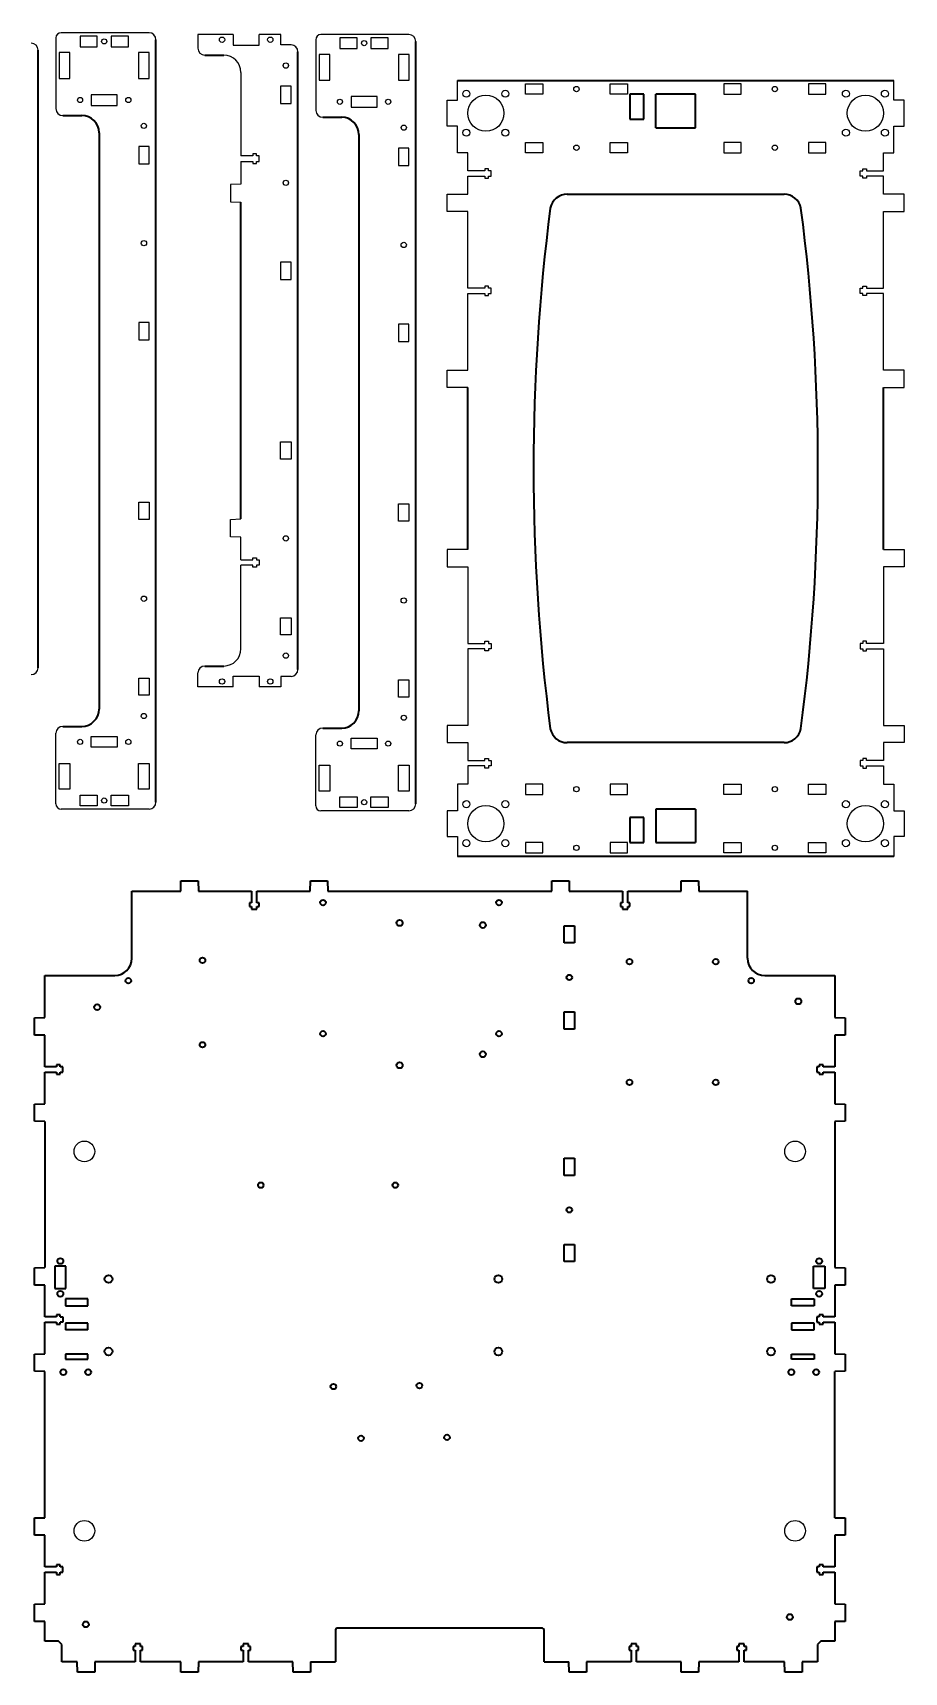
# Model space of a CAD drawing. Header units: millimetres. Extents: x -9 to 2627, y -68 to 886.
# Drawn here: x 487 to 992, y -65 to 886 of the extents above; entities that cross this region are included whole.
import ezdxf

# ---------------------------------------------------------------- set-up
doc = ezdxf.new("R2010")
doc.units = ezdxf.units.MM
doc.layers.get('0').update_dxf_attribs({"lineweight": 35})

msp = doc.modelspace()

# ---------------------------------------------------------------- linework, layer by layer
at = {"color": 7, "linetype": 'Continuous', "lineweight": 25}
for p, q in [((554.7, 885.87), (503.7, 885.87)), ((582.99, 884.87), (582.99, 876.87)), ((603.44, 884.87), (582.99, 884.87)), ((603.44, 884.87), (603.44, 878.77)), ((618.54, 878.77), (618.54, 884.87)), ((630.99, 884.87), (618.54, 884.87)), ((630.99, 878.87), (630.99, 884.87)), ((705.35, 884.87), (654.35, 884.87)), ((500.7, 882.87), (500.7, 841.87)), ((524.7, 883.87), (514.7, 883.87)), ((514.7, 883.87), (514.7, 877.77)), ((514.7, 877.77), (524.7, 877.77)), ((524.7, 877.77), (524.7, 883.87)), ((542.7, 883.87), (532.7, 883.87)), ((532.7, 883.87), (532.7, 877.77)), ((532.7, 877.77), (542.7, 877.77)), ((542.7, 877.77), (542.7, 883.87)), ((603.44, 878.77), (618.54, 878.77)), ((636.99, 878.87), (630.99, 878.87)), ((651.35, 881.87), (651.35, 840.87)), ((675.35, 882.87), (665.35, 882.87)), ((665.35, 882.87), (665.35, 876.77)), ((665.35, 876.77), (675.35, 876.77)), ((675.35, 876.77), (675.35, 882.87)), ((693.35, 882.87), (683.35, 882.87)), ((683.35, 882.87), (683.35, 876.77)), ((683.35, 876.77), (693.35, 876.77)), ((693.35, 876.77), (693.35, 882.87)), ((502.65, 874.37), (502.65, 859.37)), ((508.75, 874.37), (502.65, 874.37)), ((508.75, 859.37), (508.75, 874.37)), ((554.75, 874.37), (548.65, 874.37)), ((548.65, 874.37), (548.65, 859.37)), ((554.75, 859.37), (554.75, 874.37)), ((653.3, 873.37), (653.3, 858.37)), ((659.4, 873.37), (653.3, 873.37)), ((659.4, 858.37), (659.4, 873.37)), ((705.4, 873.37), (699.3, 873.37)), ((699.3, 873.37), (699.3, 858.37)), ((705.4, 858.37), (705.4, 873.37)), ((502.65, 859.37), (508.75, 859.37)), ((548.65, 859.37), (554.75, 859.37)), ((607.99, 862.87), (607.99, 814.42)), ((653.3, 858.37), (659.4, 858.37)), ((699.3, 858.37), (705.4, 858.37)), ((733.45, 846.74), (733.45, 858.24)), ((772.95, 856.24), (782.95, 856.24)), ((772.95, 850.24), (772.95, 856.24)), ((782.95, 856.24), (782.95, 850.24)), ((821.95, 850.24), (821.95, 856.24)), ((821.95, 856.24), (831.95, 856.24)), ((831.95, 856.24), (831.95, 850.24)), ((887.95, 856.24), (887.95, 850.24)), ((897.95, 856.24), (887.95, 856.24)), ((897.95, 850.24), (897.95, 856.24)), ((946.95, 856.24), (936.95, 856.24)), ((936.95, 856.24), (936.95, 850.24)), ((946.95, 850.24), (946.95, 856.24)), ((986.45, 846.74), (986.45, 858.24)), ((536.25, 849.87), (521.15, 849.87)), ((521.15, 849.87), (521.15, 843.77)), ((536.25, 843.77), (536.25, 849.87)), ((637.04, 854.87), (630.94, 854.87)), ((630.94, 854.87), (630.94, 844.87)), ((637.04, 844.87), (637.04, 854.87)), ((686.9, 848.87), (671.8, 848.87)), ((671.8, 848.87), (671.8, 842.77)), ((686.9, 842.77), (686.9, 848.87)), ((727.45, 831.74), (727.45, 846.74)), ((727.45, 846.74), (733.45, 846.74)), ((782.95, 850.24), (772.95, 850.24)), ((831.95, 850.24), (821.95, 850.24)), ((887.95, 850.24), (897.95, 850.24)), ((936.95, 850.24), (946.95, 850.24)), ((992.45, 846.74), (986.45, 846.74)), ((992.45, 831.74), (992.45, 846.74)), ((521.15, 843.77), (536.25, 843.77)), ((630.94, 844.87), (637.04, 844.87)), ((671.8, 842.77), (686.9, 842.77)), ((733.45, 831.74), (727.45, 831.74)), ((733.45, 816.24), (733.45, 831.74)), ((986.45, 831.74), (992.45, 831.74)), ((986.45, 816.24), (986.45, 831.74)), ((554.7, 819.87), (548.7, 819.87)), ((548.7, 819.87), (548.7, 809.87)), ((554.7, 809.87), (554.7, 819.87)), ((705.35, 818.87), (699.35, 818.87)), ((699.35, 818.87), (699.35, 808.87)), ((705.35, 808.87), (705.35, 818.87)), ((772.95, 816.24), (772.95, 822.24)), ((772.95, 822.24), (782.95, 822.24)), ((782.95, 822.24), (782.95, 816.24)), ((821.95, 822.24), (831.95, 822.24)), ((821.95, 816.24), (821.95, 822.24)), ((831.95, 822.24), (831.95, 816.24)), ((897.95, 822.24), (887.95, 822.24)), ((887.95, 822.24), (887.95, 816.24)), ((897.95, 816.24), (897.95, 822.24)), ((936.95, 822.24), (936.95, 816.24)), ((946.95, 822.24), (936.95, 822.24)), ((946.95, 816.24), (946.95, 822.24)), ((548.7, 809.87), (554.7, 809.87)), ((614.79, 814.42), (607.99, 814.42)), ((607.99, 811.32), (614.79, 811.32)), ((607.99, 811.32), (607.99, 798.12)), ((616.99, 815.62), (614.79, 815.62)), ((614.79, 815.62), (614.79, 814.42)), ((614.79, 811.32), (614.79, 810.12)), ((614.79, 810.12), (616.99, 810.12)), ((616.99, 814.42), (616.99, 815.62)), ((618.49, 814.42), (616.99, 814.42)), ((616.99, 810.12), (616.99, 811.32)), ((616.99, 811.32), (618.49, 811.32)), ((618.49, 811.32), (618.49, 814.42)), ((699.35, 808.87), (705.35, 808.87)), ((739.45, 816.24), (733.45, 816.24)), ((739.45, 805.79), (739.45, 816.24)), ((782.95, 816.24), (772.95, 816.24)), ((831.95, 816.24), (821.95, 816.24)), ((887.95, 816.24), (897.95, 816.24)), ((936.95, 816.24), (946.95, 816.24)), ((980.45, 816.24), (986.45, 816.24)), ((980.45, 805.79), (980.45, 816.24)), ((749.25, 805.79), (739.45, 805.79)), ((739.45, 792.24), (739.45, 802.69)), ((739.45, 802.69), (749.25, 802.69)), ((751.45, 806.99), (749.25, 806.99)), ((749.25, 806.99), (749.25, 805.79)), ((749.25, 802.69), (749.25, 801.49)), ((749.25, 801.49), (751.45, 801.49)), ((751.45, 805.79), (751.45, 806.99)), ((752.95, 805.79), (751.45, 805.79)), ((751.45, 801.49), (751.45, 802.69)), ((751.45, 802.69), (752.95, 802.69)), ((752.95, 802.69), (752.95, 805.79)), ((966.95, 805.79), (968.45, 805.79)), ((966.95, 802.69), (966.95, 805.79)), ((968.45, 802.69), (966.95, 802.69)), ((968.45, 806.99), (970.65, 806.99)), ((968.45, 805.79), (968.45, 806.99)), ((968.45, 801.49), (968.45, 802.69)), ((970.65, 801.49), (968.45, 801.49)), ((970.65, 806.99), (970.65, 805.79)), ((970.65, 805.79), (980.45, 805.79)), ((970.65, 802.69), (970.65, 801.49)), ((980.45, 802.69), (970.65, 802.69)), ((980.45, 792.24), (980.45, 802.69)), ((607.99, 798.12), (601.89, 797.87)), ((601.89, 797.87), (601.89, 787.87)), ((727.45, 782.24), (727.45, 792.24)), ((727.45, 792.24), (739.45, 792.24)), ((992.45, 792.24), (980.45, 792.24)), ((992.45, 782.24), (992.45, 792.24)), ((601.89, 787.87), (607.99, 787.62)), ((739.45, 782.24), (727.45, 782.24)), ((739.45, 737.79), (739.45, 782.24)), ((980.45, 782.24), (992.45, 782.24)), ((980.45, 737.79), (980.45, 782.24)), ((637.04, 752.87), (630.94, 752.87)), ((630.94, 752.87), (630.94, 742.87)), ((637.04, 742.87), (637.04, 752.87)), ((630.94, 742.87), (637.04, 742.87)), ((749.25, 737.79), (739.45, 737.79)), ((739.45, 690.24), (739.45, 734.69)), ((739.45, 734.69), (749.25, 734.69)), ((751.45, 738.99), (749.25, 738.99)), ((749.25, 738.99), (749.25, 737.79)), ((749.25, 734.69), (749.25, 733.49)), ((749.25, 733.49), (751.45, 733.49)), ((751.45, 737.79), (751.45, 738.99)), ((752.95, 737.79), (751.45, 737.79)), ((751.45, 733.49), (751.45, 734.69)), ((751.45, 734.69), (752.95, 734.69)), ((752.95, 734.69), (752.95, 737.79)), ((966.95, 737.79), (968.45, 737.79)), ((966.95, 734.69), (966.95, 737.79)), ((968.45, 734.69), (966.95, 734.69)), ((968.45, 738.99), (970.65, 738.99)), ((968.45, 737.79), (968.45, 738.99)), ((968.45, 733.49), (968.45, 734.69)), ((970.65, 733.49), (968.45, 733.49)), ((970.65, 738.99), (970.65, 737.79)), ((970.65, 737.79), (980.45, 737.79)), ((970.65, 734.69), (970.65, 733.49)), ((980.45, 734.69), (970.65, 734.69)), ((980.45, 690.24), (980.45, 734.69)), ((554.7, 717.87), (548.7, 717.87)), ((548.7, 717.87), (548.7, 707.87)), ((554.7, 707.87), (554.7, 717.87)), ((705.35, 716.87), (699.35, 716.87)), ((699.35, 716.87), (699.35, 706.87)), ((705.35, 706.87), (705.35, 716.87)), ((548.7, 707.87), (554.7, 707.87)), ((699.35, 706.87), (705.35, 706.87)), ((727.45, 680.24), (727.45, 690.24)), ((727.45, 690.24), (739.45, 690.24)), ((992.45, 690.24), (980.45, 690.24)), ((992.45, 680.24), (992.45, 690.24)), ((739.45, 680.24), (727.45, 680.24)), ((980.45, 680.24), (992.45, 680.24)), ((630.94, 638.67), (630.94, 648.67)), ((630.94, 648.67), (637.04, 648.67)), ((637.04, 648.67), (637.04, 638.67)), ((637.04, 638.67), (630.94, 638.67)), ((548.7, 603.67), (548.7, 613.67)), ((548.7, 613.67), (554.7, 613.67)), ((554.7, 613.67), (554.7, 603.67)), ((699.35, 602.67), (699.35, 612.67)), ((699.35, 612.67), (705.35, 612.67)), ((705.35, 612.67), (705.35, 602.67)), ((554.7, 603.67), (548.7, 603.67)), ((601.89, 603.67), (607.99, 603.92)), ((601.89, 593.67), (601.89, 603.67)), ((705.35, 602.67), (699.35, 602.67)), ((607.99, 593.42), (601.89, 593.67)), ((607.99, 580.22), (607.99, 593.42)), ((607.99, 580.22), (614.79, 580.22)), ((614.79, 580.22), (614.79, 581.42)), ((614.79, 581.42), (616.99, 581.42)), ((616.99, 581.42), (616.99, 580.22)), ((616.99, 580.22), (618.49, 580.22)), ((618.49, 580.22), (618.49, 577.12)), ((727.45, 586.24), (727.45, 576.24)), ((739.45, 586.24), (727.45, 586.24)), ((980.45, 586.24), (992.45, 586.24)), ((992.45, 586.24), (992.45, 576.24)), ((614.79, 577.12), (607.99, 577.12)), ((607.99, 528.67), (607.99, 577.12)), ((614.79, 575.92), (614.79, 577.12)), ((616.99, 575.92), (614.79, 575.92)), ((618.49, 577.12), (616.99, 577.12)), ((616.99, 577.12), (616.99, 575.92)), ((727.45, 576.24), (739.45, 576.24)), ((739.45, 576.24), (739.45, 531.79)), ((992.45, 576.24), (980.45, 576.24)), ((980.45, 576.24), (980.45, 531.79)), ((630.94, 536.67), (630.94, 546.67)), ((630.94, 546.67), (637.04, 546.67)), ((637.04, 546.67), (637.04, 536.67)), ((637.04, 536.67), (630.94, 536.67)), ((749.25, 532.99), (751.45, 532.99)), ((749.25, 531.79), (749.25, 532.99)), ((751.45, 532.99), (751.45, 531.79)), ((970.65, 532.99), (968.45, 532.99)), ((968.45, 532.99), (968.45, 531.79)), ((970.65, 531.79), (970.65, 532.99)), ((739.45, 531.79), (749.25, 531.79)), ((739.45, 528.69), (739.45, 484.24)), ((749.25, 528.69), (739.45, 528.69)), ((749.25, 527.49), (749.25, 528.69)), ((751.45, 527.49), (749.25, 527.49)), ((751.45, 531.79), (752.95, 531.79)), ((751.45, 528.69), (751.45, 527.49)), ((752.95, 528.69), (751.45, 528.69)), ((752.95, 531.79), (752.95, 528.69)), ((968.45, 531.79), (966.95, 531.79)), ((966.95, 531.79), (966.95, 528.69)), ((966.95, 528.69), (968.45, 528.69)), ((968.45, 528.69), (968.45, 527.49)), ((968.45, 527.49), (970.65, 527.49)), ((980.45, 531.79), (970.65, 531.79)), ((970.65, 527.49), (970.65, 528.69)), ((970.65, 528.69), (980.45, 528.69)), ((980.45, 528.69), (980.45, 484.24)), ((582.99, 506.67), (582.99, 514.67)), ((548.7, 501.67), (548.7, 511.67)), ((548.7, 511.67), (554.7, 511.67)), ((554.7, 511.67), (554.7, 501.67)), ((603.44, 506.67), (582.99, 506.67)), ((603.44, 506.67), (603.44, 512.77)), ((603.44, 512.77), (618.54, 512.77)), ((618.54, 512.77), (618.54, 506.67)), ((630.99, 506.67), (618.54, 506.67)), ((630.99, 512.67), (630.99, 506.67)), ((636.99, 512.67), (630.99, 512.67)), ((699.35, 500.67), (699.35, 510.67)), ((699.35, 510.67), (705.35, 510.67)), ((705.35, 510.67), (705.35, 500.67)), ((554.7, 501.67), (548.7, 501.67)), ((705.35, 500.67), (699.35, 500.67)), ((500.7, 438.67), (500.7, 479.67)), ((521.15, 471.67), (521.15, 477.77)), ((521.15, 477.77), (536.25, 477.77)), ((536.25, 477.77), (536.25, 471.67)), ((651.35, 437.67), (651.35, 478.67)), ((671.8, 470.67), (671.8, 476.77)), ((671.8, 476.77), (686.9, 476.77)), ((686.9, 476.77), (686.9, 470.67)), ((727.45, 484.24), (727.45, 474.24)), ((739.45, 484.24), (727.45, 484.24)), ((980.45, 484.24), (992.45, 484.24)), ((992.45, 484.24), (992.45, 474.24)), ((536.25, 471.67), (521.15, 471.67)), ((686.9, 470.67), (671.8, 470.67)), ((727.45, 474.24), (739.45, 474.24)), ((739.45, 474.24), (739.45, 463.79)), ((992.45, 474.24), (980.45, 474.24)), ((980.45, 474.24), (980.45, 463.79)), ((502.65, 447.17), (502.65, 462.17)), ((502.65, 462.17), (508.75, 462.17)), ((508.75, 462.17), (508.75, 447.17)), ((548.65, 447.17), (548.65, 462.17)), ((548.65, 462.17), (554.75, 462.17)), ((554.75, 462.17), (554.75, 447.17)), ((653.3, 446.17), (653.3, 461.17)), ((653.3, 461.17), (659.4, 461.17)), ((659.4, 461.17), (659.4, 446.17)), ((699.3, 446.17), (699.3, 461.17)), ((699.3, 461.17), (705.4, 461.17)), ((705.4, 461.17), (705.4, 446.17)), ((739.45, 463.79), (749.25, 463.79)), ((739.45, 460.69), (739.45, 450.24)), ((749.25, 460.69), (739.45, 460.69)), ((749.25, 464.99), (751.45, 464.99)), ((749.25, 463.79), (749.25, 464.99)), ((749.25, 459.49), (749.25, 460.69)), ((751.45, 459.49), (749.25, 459.49)), ((751.45, 464.99), (751.45, 463.79)), ((751.45, 463.79), (752.95, 463.79)), ((751.45, 460.69), (751.45, 459.49)), ((752.95, 460.69), (751.45, 460.69)), ((752.95, 463.79), (752.95, 460.69)), ((968.45, 463.79), (966.95, 463.79)), ((966.95, 463.79), (966.95, 460.69)), ((966.95, 460.69), (968.45, 460.69)), ((970.65, 464.99), (968.45, 464.99)), ((968.45, 464.99), (968.45, 463.79)), ((968.45, 460.69), (968.45, 459.49)), ((968.45, 459.49), (970.65, 459.49)), ((970.65, 463.79), (970.65, 464.99)), ((980.45, 463.79), (970.65, 463.79)), ((970.65, 459.49), (970.65, 460.69)), ((970.65, 460.69), (980.45, 460.69)), ((980.45, 460.69), (980.45, 450.24)), ((508.75, 447.17), (502.65, 447.17)), ((554.75, 447.17), (548.65, 447.17)), ((733.45, 450.24), (733.45, 434.74)), ((739.45, 450.24), (733.45, 450.24)), ((782.95, 450.24), (772.95, 450.24)), ((772.95, 450.24), (772.95, 444.24)), ((782.95, 444.24), (782.95, 450.24)), ((821.95, 450.24), (821.95, 444.24)), ((831.95, 450.24), (821.95, 450.24)), ((831.95, 444.24), (831.95, 450.24)), ((887.95, 444.24), (887.95, 450.24)), ((887.95, 450.24), (897.95, 450.24)), ((897.95, 450.24), (897.95, 444.24)), ((936.95, 450.24), (946.95, 450.24)), ((936.95, 444.24), (936.95, 450.24)), ((946.95, 450.24), (946.95, 444.24)), ((980.45, 450.24), (986.45, 450.24)), ((986.45, 450.24), (986.45, 434.74)), ((514.7, 437.67), (514.7, 443.77)), ((514.7, 443.77), (524.7, 443.77)), ((524.7, 437.67), (514.7, 437.67)), ((524.7, 443.77), (524.7, 437.67)), ((532.7, 437.67), (532.7, 443.77)), ((532.7, 443.77), (542.7, 443.77)), ((542.7, 437.67), (532.7, 437.67)), ((542.7, 443.77), (542.7, 437.67)), ((659.4, 446.17), (653.3, 446.17)), ((665.35, 436.67), (665.35, 442.77)), ((665.35, 442.77), (675.35, 442.77)), ((675.35, 442.77), (675.35, 436.67)), ((683.35, 436.67), (683.35, 442.77)), ((683.35, 442.77), (693.35, 442.77)), ((693.35, 442.77), (693.35, 436.67)), ((705.4, 446.17), (699.3, 446.17)), ((772.95, 444.24), (782.95, 444.24)), ((821.95, 444.24), (831.95, 444.24)), ((897.95, 444.24), (887.95, 444.24)), ((946.95, 444.24), (936.95, 444.24)), ((554.7, 435.67), (503.7, 435.67)), ((705.35, 434.67), (654.35, 434.67)), ((675.35, 436.67), (665.35, 436.67)), ((693.35, 436.67), (683.35, 436.67)), ((727.45, 434.74), (727.45, 419.74)), ((733.45, 434.74), (727.45, 434.74)), ((986.45, 434.74), (992.45, 434.74)), ((992.45, 434.74), (992.45, 419.74)), ((727.45, 419.74), (733.45, 419.74)), ((733.45, 419.74), (733.45, 408.24)), ((992.45, 419.74), (986.45, 419.74)), ((986.45, 419.74), (986.45, 408.24)), ((782.95, 416.24), (772.95, 416.24)), ((772.95, 416.24), (772.95, 410.24)), ((772.95, 410.24), (782.95, 410.24)), ((782.95, 410.24), (782.95, 416.24)), ((831.95, 416.24), (821.95, 416.24)), ((821.95, 416.24), (821.95, 410.24)), ((821.95, 410.24), (831.95, 410.24)), ((831.95, 410.24), (831.95, 416.24)), ((887.95, 416.24), (897.95, 416.24)), ((887.95, 410.24), (887.95, 416.24)), ((897.95, 410.24), (887.95, 410.24)), ((897.95, 416.24), (897.95, 410.24)), ((936.95, 416.24), (946.95, 416.24)), ((936.95, 410.24), (936.95, 416.24)), ((946.95, 410.24), (936.95, 410.24)), ((946.95, 416.24), (946.95, 410.24))]:
    msp.add_line(p, q, dxfattribs=at)
at = {"ltscale": 100}
for p, q in [((490.34, 517.67), (490.34, 875.87)), ((558.7, 439.67), (558.7, 881.87)), ((640.99, 516.67), (640.99, 874.87)), ((709.35, 438.67), (709.35, 880.87)), ((586.99, 872.87), (597.99, 872.87)), ((733.45, 858.24), (986.45, 858.24)), ((841.45, 850.24), (833.45, 850.24)), ((833.45, 850.24), (833.45, 835.74)), ((841.45, 835.74), (841.45, 850.24)), ((848.45, 830.74), (848.45, 850.24)), ((871.45, 850.24), (848.45, 850.24)), ((871.45, 830.74), (871.45, 850.24)), ((504.7, 837.87), (515.7, 837.87)), ((655.35, 836.87), (666.35, 836.87)), ((525.7, 827.87), (525.7, 493.67)), ((833.45, 835.74), (841.45, 835.74)), ((848.45, 830.74), (871.45, 830.74)), ((676.35, 826.87), (676.35, 492.67)), ((797.13, 792.24), (922.78, 792.24)), ((607.99, 603.92), (607.99, 787.62)), ((739.45, 586.24), (739.45, 680.24)), ((980.45, 586.24), (980.45, 680.24)), ((586.99, 518.67), (597.99, 518.67)), ((504.7, 483.67), (515.7, 483.67)), ((655.35, 482.67), (666.35, 482.67)), ((922.77, 474.24), (797.11, 474.24)), ((833.45, 430.74), (833.45, 416.24)), ((841.45, 430.74), (833.45, 430.74)), ((841.45, 416.24), (841.45, 430.74)), ((848.45, 435.74), (848.45, 416.24)), ((871.45, 435.74), (848.45, 435.74)), ((871.45, 435.74), (871.45, 416.24)), ((833.45, 416.24), (841.45, 416.24)), ((848.45, 416.24), (871.45, 416.24)), ((986.45, 408.24), (733.45, 408.24)), ((544.76, 349.17), (544.76, 388.17)), ((901.66, 349.17), (901.66, 388.17)), ((494.21, 339.17), (534.76, 339.17)), ((911.66, 339.17), (952.21, 339.17)), ((494.21, 254.57), (494.21, 169.77)), ((952.21, 254.57), (952.21, 169.77)), ((506.51, 170.61), (500.01, 170.61)), ((500.01, 170.61), (500.01, 157.61)), ((506.51, 157.61), (506.51, 170.61)), ((939.91, 157.61), (939.91, 170.61)), ((939.91, 170.61), (946.41, 170.61)), ((946.41, 170.61), (946.41, 157.61)), ((500.01, 157.61), (506.51, 157.61)), ((946.41, 157.61), (939.91, 157.61)), ((519.2, 151.67), (506.2, 151.67)), ((506.2, 151.67), (506.2, 147.67)), ((506.2, 147.67), (519.2, 147.67)), ((519.2, 147.67), (519.2, 151.67)), ((927.21, 147.67), (927.21, 151.67)), ((927.21, 151.67), (940.21, 151.67)), ((940.21, 147.67), (927.21, 147.67)), ((940.21, 151.67), (940.21, 147.67)), ((503.21, 141.22), (504.71, 141.22)), ((504.71, 138.12), (503.21, 138.12)), ((504.71, 141.22), (504.71, 138.12)), ((519.2, 137.67), (506.2, 137.67)), ((506.2, 137.67), (506.2, 133.67)), ((519.2, 133.67), (506.2, 133.67)), ((519.2, 133.67), (519.2, 137.67)), ((940.21, 137.67), (927.21, 137.67)), ((927.21, 137.67), (927.21, 133.67)), ((927.21, 133.67), (940.21, 133.67)), ((940.21, 133.67), (940.21, 137.67)), ((943.21, 141.22), (941.71, 141.22)), ((941.71, 141.22), (941.71, 138.12)), ((941.71, 138.12), (943.21, 138.12)), ((519.2, 119.67), (506.2, 119.67)), ((506.2, 119.67), (506.2, 116.67)), ((506.2, 116.67), (519.2, 116.67)), ((519.2, 116.67), (519.2, 119.67)), ((927.21, 119.67), (940.21, 119.67)), ((927.21, 116.67), (927.21, 119.67)), ((940.21, 116.67), (927.21, 116.67)), ((940.21, 119.67), (940.21, 116.67)), ((494.21, 24.77), (494.21, 109.57)), ((952.21, 24.77), (952.21, 109.57)), ((662.71, -40.33), (662.71, -58.83)), ((782.71, -39.33), (663.71, -39.33)), ((783.71, -58.83), (783.71, -40.33)), ((648.31, -58.83), (662.71, -58.83)), ((783.71, -58.83), (798.11, -58.83))]:
    msp.add_line(p, q, dxfattribs=at)
for p, q in [((573.11, 388.17), (573.21, 394.17)), ((573.21, 394.17), (583.21, 394.17)), ((583.21, 394.17), (583.31, 388.17)), ((648.11, 388.17), (648.21, 394.17)), ((648.21, 394.17), (658.21, 394.17)), ((658.21, 394.17), (658.31, 388.17)), ((788.11, 388.17), (788.21, 394.17)), ((788.21, 394.17), (798.21, 394.17)), ((798.21, 394.17), (798.31, 388.17)), ((863.11, 388.17), (863.21, 394.17)), ((863.21, 394.17), (873.21, 394.17)), ((873.21, 394.17), (873.31, 388.17)), ((544.76, 388.17), (573.11, 388.17)), ((583.31, 388.17), (614.16, 388.17)), ((612.96, 381.37), (612.96, 379.17)), ((614.16, 381.37), (612.96, 381.37)), ((614.16, 388.17), (614.16, 381.37)), ((617.26, 388.17), (648.11, 388.17)), ((617.26, 381.37), (617.26, 388.17)), ((618.46, 381.37), (617.26, 381.37)), ((618.46, 379.17), (618.46, 381.37)), ((658.31, 388.17), (788.11, 388.17)), ((798.31, 388.17), (829.16, 388.17)), ((827.96, 381.37), (827.96, 379.17)), ((829.16, 381.37), (827.96, 381.37)), ((829.16, 388.17), (829.16, 381.37)), ((832.26, 388.17), (863.11, 388.17)), ((832.26, 381.37), (832.26, 388.17)), ((833.46, 381.37), (832.26, 381.37)), ((833.46, 379.17), (833.46, 381.37)), ((873.31, 388.17), (901.66, 388.17)), ((612.96, 379.17), (614.16, 379.17)), ((614.16, 379.17), (614.16, 377.67)), ((614.16, 377.67), (617.26, 377.67)), ((617.26, 379.17), (618.46, 379.17)), ((617.26, 377.67), (617.26, 379.17)), ((827.96, 379.17), (829.16, 379.17)), ((829.16, 379.17), (829.16, 377.67)), ((829.16, 377.67), (832.26, 377.67)), ((832.26, 379.17), (833.46, 379.17)), ((832.26, 377.67), (832.26, 379.17)), ((795.26, 358.07), (795.26, 368.07)), ((795.26, 368.07), (801.36, 368.07)), ((801.36, 368.07), (801.36, 358.07)), ((801.36, 358.07), (795.26, 358.07)), ((494.21, 314.77), (494.21, 339.17)), ((952.21, 339.17), (952.21, 314.77)), ((488.21, 314.67), (494.21, 314.77)), ((488.21, 304.67), (488.21, 314.67)), ((795.26, 308.07), (795.26, 318.07)), ((795.26, 318.07), (801.36, 318.07)), ((801.36, 318.07), (801.36, 308.07)), ((952.21, 314.77), (958.21, 314.67)), ((958.21, 314.67), (958.21, 304.67)), ((494.21, 304.57), (488.21, 304.67)), ((494.21, 286.22), (494.21, 304.57)), ((801.36, 308.07), (795.26, 308.07)), ((958.21, 304.67), (952.21, 304.57)), ((952.21, 304.57), (952.21, 286.22)), ((501.01, 286.22), (494.21, 286.22)), ((501.01, 287.42), (501.01, 286.22)), ((503.21, 287.42), (501.01, 287.42)), ((503.21, 286.22), (503.21, 287.42)), ((504.71, 286.22), (503.21, 286.22)), ((504.71, 283.12), (504.71, 286.22)), ((941.71, 286.22), (941.71, 283.12)), ((943.21, 286.22), (941.71, 286.22)), ((943.21, 287.42), (943.21, 286.22)), ((945.41, 287.42), (943.21, 287.42)), ((945.41, 286.22), (945.41, 287.42)), ((952.21, 286.22), (945.41, 286.22)), ((494.21, 283.12), (501.01, 283.12)), ((494.21, 264.77), (494.21, 283.12)), ((501.01, 283.12), (501.01, 281.92)), ((501.01, 281.92), (503.21, 281.92)), ((503.21, 283.12), (504.71, 283.12)), ((503.21, 281.92), (503.21, 283.12)), ((941.71, 283.12), (943.21, 283.12)), ((943.21, 283.12), (943.21, 281.92)), ((943.21, 281.92), (945.41, 281.92)), ((945.41, 283.12), (952.21, 283.12)), ((945.41, 281.92), (945.41, 283.12)), ((952.21, 283.12), (952.21, 264.77)), ((488.21, 264.67), (494.21, 264.77)), ((488.21, 254.67), (488.21, 264.67)), ((952.21, 264.77), (958.21, 264.67)), ((958.21, 264.67), (958.21, 254.67)), ((494.21, 254.57), (488.21, 254.67)), ((958.21, 254.67), (952.21, 254.57)), ((795.26, 223.27), (795.26, 233.27)), ((795.26, 233.27), (801.36, 233.27)), ((801.36, 233.27), (801.36, 223.27)), ((801.36, 223.27), (795.26, 223.27)), ((795.26, 173.27), (795.26, 183.27)), ((795.26, 183.27), (801.36, 183.27)), ((801.36, 183.27), (801.36, 173.27)), ((801.36, 173.27), (795.26, 173.27)), ((488.21, 169.67), (494.21, 169.77)), ((488.21, 159.67), (488.21, 169.67)), ((952.21, 169.77), (958.21, 169.67)), ((958.21, 169.67), (958.21, 159.67)), ((494.21, 159.57), (488.21, 159.67)), ((494.21, 141.22), (494.21, 159.57)), ((958.21, 159.67), (952.21, 159.57)), ((952.21, 159.57), (952.21, 141.22)), ((501.01, 141.22), (494.21, 141.22)), ((494.21, 138.12), (501.01, 138.12)), ((494.21, 119.77), (494.21, 138.12)), ((501.01, 142.42), (501.01, 141.22)), ((503.21, 142.42), (501.01, 142.42)), ((501.01, 138.12), (501.01, 136.92)), ((501.01, 136.92), (503.21, 136.92)), ((503.21, 141.22), (503.21, 142.42)), ((503.21, 136.92), (503.21, 138.12)), ((943.21, 142.42), (943.21, 141.22)), ((945.41, 142.42), (943.21, 142.42)), ((943.21, 138.12), (943.21, 136.92)), ((943.21, 136.92), (945.41, 136.92)), ((945.41, 141.22), (945.41, 142.42)), ((952.21, 141.22), (945.41, 141.22)), ((945.41, 138.12), (952.21, 138.12)), ((945.41, 136.92), (945.41, 138.12)), ((952.21, 138.12), (952.21, 119.77)), ((488.21, 119.67), (494.21, 119.77)), ((488.21, 109.67), (488.21, 119.67)), ((952.21, 119.77), (958.21, 119.67)), ((958.21, 119.67), (958.21, 109.67)), ((494.21, 109.57), (488.21, 109.67)), ((958.21, 109.67), (952.21, 109.57)), ((488.21, 24.67), (494.21, 24.77)), ((488.21, 14.67), (488.21, 24.67)), ((952.21, 24.77), (958.21, 24.67)), ((958.21, 24.67), (958.21, 14.67)), ((494.21, 14.57), (488.21, 14.67)), ((494.21, -3.78), (494.21, 14.57)), ((958.21, 14.67), (952.21, 14.57)), ((952.21, 14.57), (952.21, -3.78)), ((501.01, -3.78), (494.21, -3.78)), ((494.21, -6.88), (501.01, -6.88)), ((494.21, -25.23), (494.21, -6.88)), ((501.01, -2.58), (501.01, -3.78)), ((503.21, -2.58), (501.01, -2.58)), ((501.01, -6.88), (501.01, -8.08)), ((501.01, -8.08), (503.21, -8.08)), ((503.21, -3.78), (503.21, -2.58)), ((504.71, -3.78), (503.21, -3.78)), ((503.21, -6.88), (504.71, -6.88)), ((503.21, -8.08), (503.21, -6.88)), ((504.71, -6.88), (504.71, -3.78)), ((941.71, -3.78), (941.71, -6.88)), ((943.21, -3.78), (941.71, -3.78)), ((941.71, -6.88), (943.21, -6.88)), ((943.21, -2.58), (943.21, -3.78)), ((945.41, -2.58), (943.21, -2.58)), ((943.21, -6.88), (943.21, -8.08)), ((943.21, -8.08), (945.41, -8.08)), ((945.41, -3.78), (945.41, -2.58)), ((952.21, -3.78), (945.41, -3.78)), ((945.41, -6.88), (952.21, -6.88)), ((945.41, -8.08), (945.41, -6.88)), ((952.21, -6.88), (952.21, -25.23)), ((488.21, -25.33), (494.21, -25.23)), ((488.21, -35.33), (488.21, -25.33)), ((952.21, -25.23), (958.21, -25.33)), ((958.21, -25.33), (958.21, -35.33)), ((494.21, -35.43), (488.21, -35.33)), ((494.21, -46.83), (494.21, -35.43)), ((958.21, -35.33), (952.21, -35.43)), ((952.21, -35.43), (952.21, -46.83)), ((502.21, -46.83), (494.21, -46.83)), ((504.21, -48.83), (502.21, -46.83)), ((944.21, -46.83), (942.21, -48.83)), ((952.21, -46.83), (944.21, -46.83)), ((504.21, -58.83), (504.21, -48.83)), ((545.46, -49.83), (545.46, -52.03)), ((546.66, -49.83), (545.46, -49.83)), ((545.46, -52.03), (546.66, -52.03)), ((546.66, -48.33), (546.66, -49.83)), ((549.76, -48.33), (546.66, -48.33)), ((546.66, -52.03), (546.66, -58.83)), ((549.76, -49.83), (549.76, -48.33)), ((550.96, -49.83), (549.76, -49.83)), ((549.76, -52.03), (550.96, -52.03)), ((549.76, -58.83), (549.76, -52.03)), ((550.96, -52.03), (550.96, -49.83)), ((607.96, -49.83), (607.96, -52.03)), ((609.16, -49.83), (607.96, -49.83)), ((607.96, -52.03), (609.16, -52.03)), ((609.16, -48.33), (609.16, -49.83)), ((612.26, -48.33), (609.16, -48.33)), ((609.16, -52.03), (609.16, -58.83)), ((612.26, -49.83), (612.26, -48.33)), ((613.46, -49.83), (612.26, -49.83)), ((612.26, -52.03), (613.46, -52.03)), ((612.26, -58.83), (612.26, -52.03)), ((613.46, -52.03), (613.46, -49.83)), ((832.96, -49.83), (832.96, -52.03)), ((834.16, -49.83), (832.96, -49.83)), ((832.96, -52.03), (834.16, -52.03)), ((837.26, -48.33), (834.16, -48.33)), ((834.16, -48.33), (834.16, -49.83)), ((834.16, -52.03), (834.16, -58.83)), ((837.26, -49.83), (837.26, -48.33)), ((838.46, -49.83), (837.26, -49.83)), ((837.26, -52.03), (838.46, -52.03)), ((837.26, -58.83), (837.26, -52.03)), ((838.46, -52.03), (838.46, -49.83)), ((895.46, -49.83), (895.46, -52.03)), ((896.66, -49.83), (895.46, -49.83)), ((895.46, -52.03), (896.66, -52.03)), ((896.66, -48.33), (896.66, -49.83)), ((899.76, -48.33), (896.66, -48.33)), ((896.66, -52.03), (896.66, -58.83)), ((899.76, -49.83), (899.76, -48.33)), ((900.96, -49.83), (899.76, -49.83)), ((899.76, -52.03), (900.96, -52.03)), ((899.76, -58.83), (899.76, -52.03)), ((900.96, -52.03), (900.96, -49.83)), ((942.21, -48.83), (942.21, -58.83)), ((513.11, -58.83), (504.21, -58.83)), ((513.21, -64.83), (513.11, -58.83)), ((523.21, -64.83), (513.21, -64.83)), ((523.31, -58.83), (523.21, -64.83)), ((546.66, -58.83), (523.31, -58.83)), ((573.11, -58.83), (549.76, -58.83)), ((573.21, -64.83), (573.11, -58.83)), ((583.21, -64.83), (573.21, -64.83)), ((583.31, -58.83), (583.21, -64.83)), ((609.16, -58.83), (583.31, -58.83)), ((638.11, -58.83), (612.26, -58.83)), ((638.21, -64.83), (638.11, -58.83)), ((648.21, -64.83), (638.21, -64.83)), ((648.31, -58.83), (648.21, -64.83)), ((798.21, -64.83), (798.11, -58.83)), ((808.21, -64.83), (798.21, -64.83)), ((808.31, -58.83), (808.21, -64.83)), ((834.16, -58.83), (808.31, -58.83)), ((863.11, -58.83), (837.26, -58.83)), ((863.21, -64.83), (863.11, -58.83)), ((873.21, -64.83), (863.21, -64.83)), ((873.31, -58.83), (873.21, -64.83)), ((896.66, -58.83), (873.31, -58.83)), ((923.11, -58.83), (899.76, -58.83)), ((923.21, -64.83), (923.11, -58.83)), ((933.21, -64.83), (923.21, -64.83)), ((933.31, -58.83), (933.21, -64.83)), ((942.21, -58.83), (933.31, -58.83))]:
    msp.add_line(p, q)
at = {"color": 7, "linetype": 'Continuous', "lineweight": 25}
for centre, radius in [((528.7, 880.87), 1.5), ((596.99, 881.87), 1.55), ((624.99, 881.87), 1.55), ((679.35, 879.87), 1.5), ((633.99, 866.87), 1.55), ((514.7, 846.87), 1.5), ((542.7, 846.87), 1.5), ((665.35, 845.87), 1.5), ((693.35, 845.87), 1.5), ((738.65, 850.54), 2.05), ((749.95, 839.24), 10.5), ((761.25, 850.54), 2.05), ((802.45, 853.24), 1.55), ((917.45, 853.24), 1.55), ((958.65, 850.54), 2.05), ((969.95, 839.24), 10.5), ((981.25, 850.54), 2.05), ((551.7, 831.87), 1.5), ((702.35, 830.87), 1.5), ((738.65, 827.94), 2.05), ((761.25, 827.94), 2.05), ((958.65, 827.94), 2.05), ((981.25, 827.94), 2.05), ((802.45, 819.24), 1.55), ((917.45, 819.24), 1.55), ((633.99, 798.87), 1.55), ((551.7, 763.87), 1.55), ((702.35, 762.87), 1.55), ((633.99, 592.67), 1.55), ((551.7, 557.67), 1.55), ((702.35, 556.67), 1.55), ((633.99, 524.67), 1.55), ((596.99, 509.67), 1.55), ((624.99, 509.67), 1.55), ((551.7, 489.67), 1.5), ((702.35, 488.67), 1.5), ((514.7, 474.67), 1.5), ((542.7, 474.67), 1.5), ((665.35, 473.67), 1.5), ((693.35, 473.67), 1.5), ((802.45, 447.24), 1.55), ((917.45, 447.24), 1.55), ((528.7, 440.67), 1.5), ((679.35, 439.67), 1.5), ((738.65, 438.54), 2.05), ((749.95, 427.24), 10.5), ((761.25, 438.54), 2.05), ((958.65, 438.54), 2.05), ((969.95, 427.24), 10.5), ((981.25, 438.54), 2.05), ((738.65, 415.94), 2.05), ((761.25, 415.94), 2.05), ((802.45, 413.24), 1.55), ((917.45, 413.24), 1.55), ((958.65, 415.94), 2.05), ((981.25, 415.94), 2.05), ((517.21, 237.17), 6), ((929.21, 237.17), 6), ((517.21, 17.17), 6), ((929.21, 17.17), 6)]:
    msp.add_circle(centre, radius, dxfattribs=at)
at = {"ltscale": 100}
for centre, radius in [((655.53, 381.46), 1.6), ((833.19, 347.2), 1.6), ((883.19, 347.2), 1.6), ((542.66, 336.17), 1.6), ((903.76, 336.17), 1.6), ((931.09, 324.21), 1.7), ((524.62, 320.79), 1.7), ((655.53, 305.46), 1.6), ((833.19, 277.2), 1.6), ((883.19, 277.2), 1.6), ((619.45, 217.62), 1.6), ((503.26, 173.61), 1.7), ((943.16, 173.61), 1.7), ((531.2, 163.17), 2.25), ((757.21, 163.17), 2.25), ((915.21, 163.17), 2.25), ((503.26, 154.61), 1.7), ((943.16, 154.61), 1.7), ((531.2, 121.17), 2.25), ((757.21, 121.17), 2.25), ((915.21, 121.17), 2.25), ((505, 109.18), 1.7), ((519.4, 109.18), 1.7), ((927.01, 109.18), 1.7), ((941.41, 109.18), 1.7), ((661.56, 100.82), 1.6), ((711.42, 101.35), 1.6), ((677.56, 70.82), 1.6), ((727.42, 71.35), 1.6), ((518.06, -37.08), 1.7), ((926.12, -32.83), 1.7)]:
    msp.add_circle(centre, radius, dxfattribs=at)
at = {"color": 7, "linetype": 'Continuous'}
for centre, radius in [((757.53, 381.46), 1.6), ((699.92, 369.7), 1.75), ((748.18, 368.43), 1.75), ((585.69, 348.02), 1.6), ((757.53, 305.46), 1.6), ((585.69, 299.02), 1.6), ((748.18, 293.5), 1.75), ((699.92, 287.15), 1.75), ((697.45, 217.62), 1.6)]:
    msp.add_circle(centre, radius, dxfattribs=at)
for centre in [(798.31, 338.07), (798.31, 203.27)]:
    msp.add_circle(centre, 1.6)
at = {"color": 7, "linetype": 'Continuous', "lineweight": 25}
for centre, radius, start, end in [((503.7, 882.87), 3, 90, 180), ((554.7, 881.87), 4, 0, 90), ((654.35, 881.87), 3, 90, 180), ((705.35, 880.87), 4, 0, 90), ((486.34, 875.87), 4, 0, 90), ((586.99, 876.87), 4, 180, 270), ((636.99, 874.87), 4, 0, 90), ((504.7, 841.87), 4, 180, 270), ((655.35, 840.87), 4, 180, 270), ((486.34, 517.67), 4, 270, 0), ((586.99, 514.67), 4, 90, 180), ((636.99, 516.67), 4, 270, 0), ((504.7, 479.67), 4, 90, 180), ((655.35, 478.67), 4, 90, 180), ((503.7, 438.67), 3, 180, 270), ((554.7, 439.67), 4, 270, 0), ((654.35, 437.67), 3, 180, 270), ((705.35, 438.67), 4, 270, 0)]:
    msp.add_arc(centre, radius, start, end, dxfattribs=at)
at = {"lineweight": 25}
for centre, start, end in [((597.99, 862.87), 0, 90), ((597.99, 528.67), 270, 0)]:
    msp.add_arc(centre, 10, start, end, dxfattribs=at)
at = {"ltscale": 100}
for centre, radius, start, end in [((515.7, 827.87), 10, 0, 90), ((666.35, 826.87), 10, 0, 90), ((797.13, 782.24), 10, 90, 169.06647), ((922.78, 782.24), 10, 11.02912, 90), ((1950.31, 633.19), 1172.76, 172.60485, 187.39088), ((-218.63, 633.29), 1161.07, 352.53001, 7.46572), ((515.7, 493.67), 10, 270, 0), ((666.35, 492.67), 10, 270, 0), ((797.11, 484.24), 10, 191.02912, 270), ((922.77, 484.24), 10, 270, 349.06647), ((534.76, 349.17), 10, 270, 0), ((911.66, 349.17), 10, 180, 270), ((663.71, -40.33), 1, 90, 180), ((782.71, -40.33), 1, 0, 90)]:
    msp.add_arc(centre, radius, start, end, dxfattribs=at)

doc.saveas('drawing.dxf')
